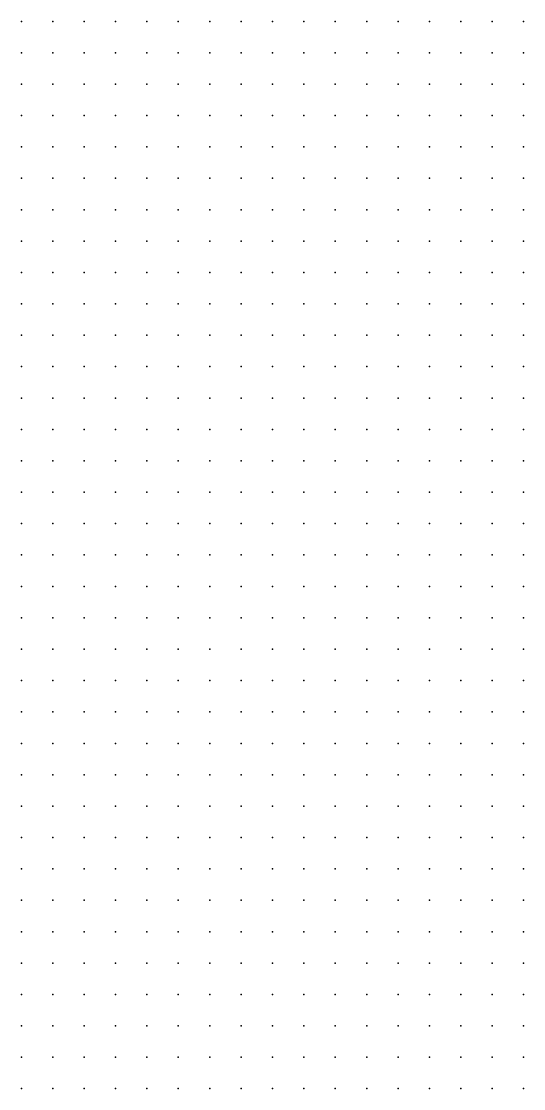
# Model space of a CAD drawing. Header units: millimetres. Extents: x 2848 to 6961, y 1568 to 7914.
# Drawn here: x 3668.28 to 3684.28, y 1615.29 to 1649.29 of the extents above; entities that cross this region are included whole.
import ezdxf

# ---------------------------------------------------------------- set-up
doc = ezdxf.new("R2010")
doc.units = ezdxf.units.MM
doc.header["$PDSIZE"] = -2

msp = doc.modelspace()

# ---------------------------------------------------------------- linework, layer by layer
at = {"color": 171, "true_color": 0x895cfd}
msp.add_point((3668.282, 1649.289), dxfattribs=at)
at = {"color": 171, "true_color": 0x8a5cfd}
for p in [(3669.282, 1649.289), (3671.282, 1648.289)]:
    msp.add_point(p, dxfattribs=at)
at = {"color": 171, "true_color": 0x8d5afd}
for p in [(3670.282, 1649.289), (3675.282, 1646.289)]:
    msp.add_point(p, dxfattribs=at)
at = {"color": 181, "true_color": 0x905cfe}
msp.add_point((3671.282, 1649.289), dxfattribs=at)
at = {"color": 181, "true_color": 0x9059fd}
for p in [(3672.282, 1649.289), (3673.282, 1648.289), (3675.282, 1647.289), (3676.282, 1646.289)]:
    msp.add_point(p, dxfattribs=at)
at = {"color": 181, "true_color": 0x9257fd}
for p in [(3673.282, 1649.289), (3675.282, 1648.289)]:
    msp.add_point(p, dxfattribs=at)
at = {"color": 181, "true_color": 0x9457fd}
for p in [(3674.282, 1649.289), (3676.282, 1648.289)]:
    msp.add_point(p, dxfattribs=at)
at = {"color": 181, "true_color": 0x9556fd}
for p in [(3675.282, 1649.289), (3677.282, 1648.289)]:
    msp.add_point(p, dxfattribs=at)
at = {"color": 181, "true_color": 0x9455fc}
msp.add_point((3676.282, 1649.289), dxfattribs=at)
at = {"color": 181, "true_color": 0x9655fb}
for p in [(3677.282, 1649.289), (3678.282, 1648.289)]:
    msp.add_point(p, dxfattribs=at)
at = {"color": 181, "true_color": 0x9853fb}
msp.add_point((3678.282, 1649.289), dxfattribs=at)
at = {"color": 181, "true_color": 0x9752fa}
for p in [(3679.282, 1649.289), (3680.282, 1648.289)]:
    msp.add_point(p, dxfattribs=at)
at = {"color": 181, "true_color": 0x9d51fb}
msp.add_point((3680.282, 1649.289), dxfattribs=at)
at = {"color": 193, "true_color": 0x9b4ff7}
for p in [(3681.282, 1649.289), (3682.282, 1648.289)]:
    msp.add_point(p, dxfattribs=at)
at = {"color": 193, "true_color": 0x9b4ef4}
for p in [(3682.282, 1649.289), (3683.282, 1648.289)]:
    msp.add_point(p, dxfattribs=at)
at = {"color": 193, "true_color": 0x9e4df4}
msp.add_point((3683.282, 1649.289), dxfattribs=at)
at = {"color": 193, "true_color": 0x9e4bf1}
msp.add_point((3684.282, 1649.289), dxfattribs=at)
at = {"color": 171, "true_color": 0x865efc}
for p in [(3668.282, 1648.289), (3672.282, 1646.289)]:
    msp.add_point(p, dxfattribs=at)
at = {"color": 171, "true_color": 0x895dfc}
for p in [(3669.282, 1648.289), (3672.282, 1647.289)]:
    msp.add_point(p, dxfattribs=at)
at = {"color": 171, "true_color": 0x895df8}
msp.add_point((3670.282, 1648.289), dxfattribs=at)
at = {"color": 171, "true_color": 0x8e5bfe}
msp.add_point((3672.282, 1648.289), dxfattribs=at)
at = {"color": 181, "true_color": 0x9158fd}
for p in [(3674.282, 1648.289), (3676.282, 1647.289)]:
    msp.add_point(p, dxfattribs=at)
at = {"color": 181, "true_color": 0x9754fb}
msp.add_point((3679.282, 1648.289), dxfattribs=at)
at = {"color": 181, "true_color": 0x9a51f8}
msp.add_point((3681.282, 1648.289), dxfattribs=at)
at = {"color": 193, "true_color": 0x9b4cf3}
msp.add_point((3684.282, 1648.289), dxfattribs=at)
at = {"color": 171, "true_color": 0x805ff8}
msp.add_point((3668.282, 1647.289), dxfattribs=at)
at = {"color": 171, "true_color": 0x825ffb}
msp.add_point((3669.282, 1647.289), dxfattribs=at)
at = {"color": 171, "true_color": 0x845ffc}
msp.add_point((3670.282, 1647.289), dxfattribs=at)
at = {"color": 171, "true_color": 0x865dfb}
for p in [(3671.282, 1647.289), (3674.282, 1645.289)]:
    msp.add_point(p, dxfattribs=at)
at = {"color": 171, "true_color": 0x8b5bfd}
msp.add_point((3673.282, 1647.289), dxfattribs=at)
at = {"color": 171, "true_color": 0x8e5afd}
msp.add_point((3674.282, 1647.289), dxfattribs=at)
at = {"color": 181, "true_color": 0x9356fc}
msp.add_point((3677.282, 1647.289), dxfattribs=at)
at = {"color": 181, "true_color": 0x9354fb}
for p in [(3678.282, 1647.289), (3679.282, 1646.289)]:
    msp.add_point(p, dxfattribs=at)
at = {"color": 181, "true_color": 0x9553fb}
msp.add_point((3679.282, 1647.289), dxfattribs=at)
at = {"color": 181, "true_color": 0x9653fa}
msp.add_point((3680.282, 1647.289), dxfattribs=at)
at = {"color": 181, "true_color": 0x9552f9}
for p in [(3681.282, 1647.289), (3681.282, 1646.289)]:
    msp.add_point(p, dxfattribs=at)
at = {"color": 181, "true_color": 0x9851f7}
msp.add_point((3682.282, 1647.289), dxfattribs=at)
at = {"color": 193, "true_color": 0x994df5}
msp.add_point((3683.282, 1647.289), dxfattribs=at)
at = {"color": 193, "true_color": 0x994cf2}
msp.add_point((3684.282, 1647.289), dxfattribs=at)
at = {"color": 171, "true_color": 0x7e61f9}
msp.add_point((3668.282, 1646.289), dxfattribs=at)
at = {"color": 171, "true_color": 0x7f61f7}
msp.add_point((3669.282, 1646.289), dxfattribs=at)
at = {"color": 171, "true_color": 0x8360fc}
msp.add_point((3670.282, 1646.289), dxfattribs=at)
at = {"color": 171, "true_color": 0x8460f8}
msp.add_point((3671.282, 1646.289), dxfattribs=at)
at = {"color": 171, "true_color": 0x875efc}
msp.add_point((3673.282, 1646.289), dxfattribs=at)
at = {"color": 171, "true_color": 0x8b5dfd}
msp.add_point((3674.282, 1646.289), dxfattribs=at)
at = {"color": 181, "true_color": 0x9057fc}
msp.add_point((3677.282, 1646.289), dxfattribs=at)
at = {"color": 181, "true_color": 0x9156fc}
msp.add_point((3678.282, 1646.289), dxfattribs=at)
at = {"color": 181, "true_color": 0x9554fa}
msp.add_point((3680.282, 1646.289), dxfattribs=at)
at = {"color": 181, "true_color": 0x9750f8}
msp.add_point((3682.282, 1646.289), dxfattribs=at)
at = {"color": 193, "true_color": 0x974ef5}
msp.add_point((3683.282, 1646.289), dxfattribs=at)
at = {"color": 193, "true_color": 0x974bf3}
msp.add_point((3684.282, 1646.289), dxfattribs=at)
at = {"color": 171, "true_color": 0x7a62f4}
for p in [(3668.282, 1645.289), (3670.282, 1644.289), (3671.282, 1643.289)]:
    msp.add_point(p, dxfattribs=at)
at = {"color": 171, "true_color": 0x7c62f7}
msp.add_point((3669.282, 1645.289), dxfattribs=at)
at = {"color": 171, "true_color": 0x7e61f7}
msp.add_point((3670.282, 1645.289), dxfattribs=at)
at = {"color": 171, "true_color": 0x8160f9}
msp.add_point((3671.282, 1645.289), dxfattribs=at)
at = {"color": 171, "true_color": 0x825ff9}
for p in [(3672.282, 1645.289), (3673.282, 1644.289)]:
    msp.add_point(p, dxfattribs=at)
at = {"color": 171, "true_color": 0x835efb}
msp.add_point((3673.282, 1645.289), dxfattribs=at)
at = {"color": 171, "true_color": 0x885cfb}
msp.add_point((3675.282, 1645.289), dxfattribs=at)
at = {"color": 171, "true_color": 0x895afe}
msp.add_point((3676.282, 1645.289), dxfattribs=at)
at = {"color": 171, "true_color": 0x8d59fc}
msp.add_point((3677.282, 1645.289), dxfattribs=at)
at = {"color": 181, "true_color": 0x9058fb}
msp.add_point((3678.282, 1645.289), dxfattribs=at)
at = {"color": 181, "true_color": 0x9255fb}
msp.add_point((3679.282, 1645.289), dxfattribs=at)
at = {"color": 181, "true_color": 0x9354fa}
msp.add_point((3680.282, 1645.289), dxfattribs=at)
at = {"color": 181, "true_color": 0x9352f8}
msp.add_point((3681.282, 1645.289), dxfattribs=at)
at = {"color": 181, "true_color": 0x9451f8}
for p in [(3682.282, 1645.289), (3682.282, 1644.289)]:
    msp.add_point(p, dxfattribs=at)
at = {"color": 193, "true_color": 0x9450f5}
for p in [(3683.282, 1645.289), (3683.282, 1644.289)]:
    msp.add_point(p, dxfattribs=at)
at = {"color": 193, "true_color": 0x964df4}
msp.add_point((3684.282, 1645.289), dxfattribs=at)
at = {"color": 171, "true_color": 0x7764f4}
msp.add_point((3668.282, 1644.289), dxfattribs=at)
at = {"color": 171, "true_color": 0x7963f4}
msp.add_point((3669.282, 1644.289), dxfattribs=at)
at = {"color": 171, "true_color": 0x7d60f6}
for p in [(3671.282, 1644.289), (3673.282, 1643.289)]:
    msp.add_point(p, dxfattribs=at)
at = {"color": 171, "true_color": 0x7e60f6}
msp.add_point((3672.282, 1644.289), dxfattribs=at)
at = {"color": 171, "true_color": 0x835ef9}
msp.add_point((3674.282, 1644.289), dxfattribs=at)
at = {"color": 171, "true_color": 0x855dfb}
msp.add_point((3675.282, 1644.289), dxfattribs=at)
at = {"color": 171, "true_color": 0x885afb}
msp.add_point((3676.282, 1644.289), dxfattribs=at)
at = {"color": 171, "true_color": 0x8959fb}
msp.add_point((3677.282, 1644.289), dxfattribs=at)
at = {"color": 171, "true_color": 0x8c58fb}
msp.add_point((3678.282, 1644.289), dxfattribs=at)
at = {"color": 171, "true_color": 0x8f54fa}
msp.add_point((3679.282, 1644.289), dxfattribs=at)
at = {"color": 181, "true_color": 0x9154f9}
msp.add_point((3680.282, 1644.289), dxfattribs=at)
at = {"color": 181, "true_color": 0x9152f8}
msp.add_point((3681.282, 1644.289), dxfattribs=at)
at = {"color": 193, "true_color": 0x944df3}
msp.add_point((3684.282, 1644.289), dxfattribs=at)
at = {"color": 171, "true_color": 0x7364f1}
msp.add_point((3668.282, 1643.289), dxfattribs=at)
at = {"color": 171, "true_color": 0x7564f1}
msp.add_point((3669.282, 1643.289), dxfattribs=at)
at = {"color": 171, "true_color": 0x7862f1}
for p in [(3670.282, 1643.289), (3672.282, 1642.289)]:
    msp.add_point(p, dxfattribs=at)
at = {"color": 171, "true_color": 0x7b62f4}
msp.add_point((3672.282, 1643.289), dxfattribs=at)
at = {"color": 171, "true_color": 0x805ff6}
msp.add_point((3674.282, 1643.289), dxfattribs=at)
at = {"color": 171, "true_color": 0x825df8}
msp.add_point((3675.282, 1643.289), dxfattribs=at)
at = {"color": 171, "true_color": 0x845df8}
msp.add_point((3676.282, 1643.289), dxfattribs=at)
at = {"color": 171, "true_color": 0x885afa}
msp.add_point((3677.282, 1643.289), dxfattribs=at)
at = {"color": 171, "true_color": 0x8a58f9}
msp.add_point((3678.282, 1643.289), dxfattribs=at)
at = {"color": 171, "true_color": 0x8d56f9}
msp.add_point((3679.282, 1643.289), dxfattribs=at)
at = {"color": 171, "true_color": 0x8e53f9}
msp.add_point((3680.282, 1643.289), dxfattribs=at)
at = {"color": 171, "true_color": 0x8f52f7}
msp.add_point((3681.282, 1643.289), dxfattribs=at)
at = {"color": 193, "true_color": 0x9251f7}
msp.add_point((3682.282, 1643.289), dxfattribs=at)
at = {"color": 193, "true_color": 0x914ef3}
msp.add_point((3683.282, 1643.289), dxfattribs=at)
at = {"color": 193, "true_color": 0x914df0}
msp.add_point((3684.282, 1643.289), dxfattribs=at)
at = {"color": 171, "true_color": 0x7165ef}
msp.add_point((3668.282, 1642.289), dxfattribs=at)
at = {"color": 171, "true_color": 0x7264ef}
msp.add_point((3669.282, 1642.289), dxfattribs=at)
at = {"color": 171, "true_color": 0x7562ef}
msp.add_point((3670.282, 1642.289), dxfattribs=at)
at = {"color": 171, "true_color": 0x7663f1}
msp.add_point((3671.282, 1642.289), dxfattribs=at)
at = {"color": 171, "true_color": 0x7a61f3}
for p in [(3673.282, 1642.289), (3674.282, 1641.289)]:
    msp.add_point(p, dxfattribs=at)
at = {"color": 171, "true_color": 0x7d5ff3}
msp.add_point((3674.282, 1642.289), dxfattribs=at)
at = {"color": 171, "true_color": 0x7d5ff5}
msp.add_point((3675.282, 1642.289), dxfattribs=at)
at = {"color": 171, "true_color": 0x835cf5}
msp.add_point((3676.282, 1642.289), dxfattribs=at)
at = {"color": 171, "true_color": 0x845bf7}
msp.add_point((3677.282, 1642.289), dxfattribs=at)
at = {"color": 171, "true_color": 0x8658f6}
msp.add_point((3678.282, 1642.289), dxfattribs=at)
at = {"color": 171, "true_color": 0x8957f8}
msp.add_point((3679.282, 1642.289), dxfattribs=at)
at = {"color": 171, "true_color": 0x8b54f7}
msp.add_point((3680.282, 1642.289), dxfattribs=at)
at = {"color": 171, "true_color": 0x8c52f6}
msp.add_point((3681.282, 1642.289), dxfattribs=at)
at = {"color": 193, "true_color": 0x8e50f3}
for p in [(3682.282, 1642.289), (3682.282, 1641.289)]:
    msp.add_point(p, dxfattribs=at)
at = {"color": 193, "true_color": 0x904df2}
msp.add_point((3683.282, 1642.289), dxfattribs=at)
at = {"color": 193, "true_color": 0x8f4cf1}
msp.add_point((3684.282, 1642.289), dxfattribs=at)
at = {"color": 173, "true_color": 0x6f65ec}
msp.add_point((3668.282, 1641.289), dxfattribs=at)
at = {"color": 173, "true_color": 0x7064ec}
for p in [(3669.282, 1641.289), (3670.282, 1640.289)]:
    msp.add_point(p, dxfattribs=at)
at = {"color": 171, "true_color": 0x7163ee}
msp.add_point((3670.282, 1641.289), dxfattribs=at)
at = {"color": 171, "true_color": 0x7463f0}
for p in [(3671.282, 1641.289), (3672.282, 1641.289)]:
    msp.add_point(p, dxfattribs=at)
at = {"color": 171, "true_color": 0x7860f2}
msp.add_point((3673.282, 1641.289), dxfattribs=at)
at = {"color": 171, "true_color": 0x7c5ef2}
msp.add_point((3675.282, 1641.289), dxfattribs=at)
at = {"color": 171, "true_color": 0x7f5cf4}
msp.add_point((3676.282, 1641.289), dxfattribs=at)
at = {"color": 171, "true_color": 0x825bf4}
msp.add_point((3677.282, 1641.289), dxfattribs=at)
at = {"color": 171, "true_color": 0x8259f3}
msp.add_point((3678.282, 1641.289), dxfattribs=at)
at = {"color": 171, "true_color": 0x8657f5}
msp.add_point((3679.282, 1641.289), dxfattribs=at)
at = {"color": 183, "true_color": 0x8854f4}
msp.add_point((3680.282, 1641.289), dxfattribs=at)
at = {"color": 183, "true_color": 0x8b53f4}
msp.add_point((3681.282, 1641.289), dxfattribs=at)
at = {"color": 193, "true_color": 0x8f4ef4}
msp.add_point((3683.282, 1641.289), dxfattribs=at)
at = {"color": 193, "true_color": 0x8e4bf0}
msp.add_point((3684.282, 1641.289), dxfattribs=at)
at = {"color": 173, "true_color": 0x6c65e9}
msp.add_point((3668.282, 1640.289), dxfattribs=at)
at = {"color": 173, "true_color": 0x6e64eb}
msp.add_point((3669.282, 1640.289), dxfattribs=at)
at = {"color": 171, "true_color": 0x7064ee}
msp.add_point((3671.282, 1640.289), dxfattribs=at)
at = {"color": 171, "true_color": 0x7362ee}
msp.add_point((3672.282, 1640.289), dxfattribs=at)
at = {"color": 171, "true_color": 0x7461ef}
msp.add_point((3673.282, 1640.289), dxfattribs=at)
at = {"color": 171, "true_color": 0x7861f0}
msp.add_point((3674.282, 1640.289), dxfattribs=at)
at = {"color": 183, "true_color": 0x7a5eef}
msp.add_point((3675.282, 1640.289), dxfattribs=at)
at = {"color": 171, "true_color": 0x7d5cf1}
msp.add_point((3676.282, 1640.289), dxfattribs=at)
at = {"color": 171, "true_color": 0x7e5cf1}
msp.add_point((3677.282, 1640.289), dxfattribs=at)
at = {"color": 183, "true_color": 0x8159ee}
msp.add_point((3678.282, 1640.289), dxfattribs=at)
at = {"color": 183, "true_color": 0x8357f2}
msp.add_point((3679.282, 1640.289), dxfattribs=at)
at = {"color": 183, "true_color": 0x8455f1}
msp.add_point((3680.282, 1640.289), dxfattribs=at)
at = {"color": 183, "true_color": 0x8953f3}
msp.add_point((3681.282, 1640.289), dxfattribs=at)
at = {"color": 183, "true_color": 0x8a50f2}
msp.add_point((3682.282, 1640.289), dxfattribs=at)
at = {"color": 183, "true_color": 0x8c4ef1}
msp.add_point((3683.282, 1640.289), dxfattribs=at)
at = {"color": 183, "true_color": 0x8c4bef}
msp.add_point((3684.282, 1640.289), dxfattribs=at)
at = {"color": 173, "true_color": 0x6964e5}
for p in [(3668.282, 1639.289), (3669.282, 1638.289)]:
    msp.add_point(p, dxfattribs=at)
at = {"color": 173, "true_color": 0x6b64e8}
msp.add_point((3669.282, 1639.289), dxfattribs=at)
at = {"color": 173, "true_color": 0x6d63e8}
msp.add_point((3670.282, 1639.289), dxfattribs=at)
at = {"color": 173, "true_color": 0x6d63ea}
msp.add_point((3671.282, 1639.289), dxfattribs=at)
at = {"color": 173, "true_color": 0x6f61ea}
msp.add_point((3672.282, 1639.289), dxfattribs=at)
at = {"color": 173, "true_color": 0x725fec}
msp.add_point((3673.282, 1639.289), dxfattribs=at)
at = {"color": 183, "true_color": 0x7560ed}
msp.add_point((3674.282, 1639.289), dxfattribs=at)
at = {"color": 183, "true_color": 0x765fed}
msp.add_point((3675.282, 1639.289), dxfattribs=at)
at = {"color": 183, "true_color": 0x795bed}
msp.add_point((3676.282, 1639.289), dxfattribs=at)
at = {"color": 183, "true_color": 0x7d5bee}
msp.add_point((3677.282, 1639.289), dxfattribs=at)
at = {"color": 183, "true_color": 0x7d59ed}
msp.add_point((3678.282, 1639.289), dxfattribs=at)
at = {"color": 183, "true_color": 0x8257ef}
msp.add_point((3679.282, 1639.289), dxfattribs=at)
at = {"color": 183, "true_color": 0x8255f0}
msp.add_point((3680.282, 1639.289), dxfattribs=at)
at = {"color": 183, "true_color": 0x8453ed}
msp.add_point((3681.282, 1639.289), dxfattribs=at)
at = {"color": 183, "true_color": 0x874fee}
msp.add_point((3682.282, 1639.289), dxfattribs=at)
at = {"color": 183, "true_color": 0x894ded}
msp.add_point((3683.282, 1639.289), dxfattribs=at)
at = {"color": 183, "true_color": 0x8b4aec}
msp.add_point((3684.282, 1639.289), dxfattribs=at)
at = {"color": 173, "true_color": 0x6762e3}
msp.add_point((3668.282, 1638.289), dxfattribs=at)
at = {"color": 173, "true_color": 0x6962e4}
msp.add_point((3670.282, 1638.289), dxfattribs=at)
at = {"color": 173, "true_color": 0x6c60e6}
msp.add_point((3671.282, 1638.289), dxfattribs=at)
at = {"color": 173, "true_color": 0x6e60e7}
msp.add_point((3672.282, 1638.289), dxfattribs=at)
at = {"color": 173, "true_color": 0x705fe9}
msp.add_point((3673.282, 1638.289), dxfattribs=at)
at = {"color": 183, "true_color": 0x745fec}
msp.add_point((3674.282, 1638.289), dxfattribs=at)
at = {"color": 183, "true_color": 0x745deb}
msp.add_point((3675.282, 1638.289), dxfattribs=at)
at = {"color": 183, "true_color": 0x775ceb}
msp.add_point((3676.282, 1638.289), dxfattribs=at)
at = {"color": 183, "true_color": 0x7a5aeb}
msp.add_point((3677.282, 1638.289), dxfattribs=at)
at = {"color": 183, "true_color": 0x7b57eb}
msp.add_point((3678.282, 1638.289), dxfattribs=at)
at = {"color": 183, "true_color": 0x7e56eb}
msp.add_point((3679.282, 1638.289), dxfattribs=at)
at = {"color": 183, "true_color": 0x8053ec}
msp.add_point((3680.282, 1638.289), dxfattribs=at)
at = {"color": 183, "true_color": 0x8352ec}
msp.add_point((3681.282, 1638.289), dxfattribs=at)
at = {"color": 183, "true_color": 0x854feb}
msp.add_point((3682.282, 1638.289), dxfattribs=at)
at = {"color": 183, "true_color": 0x884cea}
msp.add_point((3683.282, 1638.289), dxfattribs=at)
at = {"color": 183, "true_color": 0x8948ea}
msp.add_point((3684.282, 1638.289), dxfattribs=at)
at = {"color": 173, "true_color": 0x6260df}
msp.add_point((3668.282, 1637.289), dxfattribs=at)
at = {"color": 173, "true_color": 0x6661e2}
msp.add_point((3669.282, 1637.289), dxfattribs=at)
at = {"color": 173, "true_color": 0x6a60e3}
for p in [(3670.282, 1637.289), (3671.282, 1637.289)]:
    msp.add_point(p, dxfattribs=at)
at = {"color": 173, "true_color": 0x6c61e4}
msp.add_point((3672.282, 1637.289), dxfattribs=at)
at = {"color": 173, "true_color": 0x6d60e4}
msp.add_point((3673.282, 1637.289), dxfattribs=at)
at = {"color": 173, "true_color": 0x705ee6}
msp.add_point((3674.282, 1637.289), dxfattribs=at)
at = {"color": 183, "true_color": 0x735ce8}
msp.add_point((3675.282, 1637.289), dxfattribs=at)
at = {"color": 183, "true_color": 0x745ce8}
msp.add_point((3676.282, 1637.289), dxfattribs=at)
at = {"color": 183, "true_color": 0x7659e9}
msp.add_point((3677.282, 1637.289), dxfattribs=at)
at = {"color": 183, "true_color": 0x7957e9}
msp.add_point((3678.282, 1637.289), dxfattribs=at)
at = {"color": 183, "true_color": 0x7b55e8}
msp.add_point((3679.282, 1637.289), dxfattribs=at)
at = {"color": 183, "true_color": 0x7e53e9}
msp.add_point((3680.282, 1637.289), dxfattribs=at)
at = {"color": 183, "true_color": 0x8251e9}
msp.add_point((3681.282, 1637.289), dxfattribs=at)
at = {"color": 183, "true_color": 0x824fe8}
msp.add_point((3682.282, 1637.289), dxfattribs=at)
at = {"color": 183, "true_color": 0x844be6}
msp.add_point((3683.282, 1637.289), dxfattribs=at)
at = {"color": 183, "true_color": 0x8749e8}
msp.add_point((3684.282, 1637.289), dxfattribs=at)
at = {"color": 173, "true_color": 0x6160df}
msp.add_point((3668.282, 1636.289), dxfattribs=at)
at = {"color": 173, "true_color": 0x6361e0}
msp.add_point((3669.282, 1636.289), dxfattribs=at)
at = {"color": 173, "true_color": 0x665fe0}
msp.add_point((3670.282, 1636.289), dxfattribs=at)
at = {"color": 173, "true_color": 0x6960e1}
msp.add_point((3671.282, 1636.289), dxfattribs=at)
at = {"color": 173, "true_color": 0x6a5fe2}
msp.add_point((3672.282, 1636.289), dxfattribs=at)
at = {"color": 173, "true_color": 0x6b5ee2}
msp.add_point((3673.282, 1636.289), dxfattribs=at)
at = {"color": 173, "true_color": 0x6e5ce4}
msp.add_point((3674.282, 1636.289), dxfattribs=at)
at = {"color": 173, "true_color": 0x705be4}
msp.add_point((3675.282, 1636.289), dxfattribs=at)
at = {"color": 173, "true_color": 0x725ae6}
msp.add_point((3676.282, 1636.289), dxfattribs=at)
at = {"color": 183, "true_color": 0x7558e6}
msp.add_point((3677.282, 1636.289), dxfattribs=at)
at = {"color": 183, "true_color": 0x7956e8}
msp.add_point((3678.282, 1636.289), dxfattribs=at)
at = {"color": 183, "true_color": 0x7a54e7}
msp.add_point((3679.282, 1636.289), dxfattribs=at)
at = {"color": 183, "true_color": 0x7953e6}
msp.add_point((3680.282, 1636.289), dxfattribs=at)
at = {"color": 183, "true_color": 0x7d4fe5}
msp.add_point((3681.282, 1636.289), dxfattribs=at)
at = {"color": 183, "true_color": 0x804ee5}
msp.add_point((3682.282, 1636.289), dxfattribs=at)
at = {"color": 183, "true_color": 0x804be4}
msp.add_point((3683.282, 1636.289), dxfattribs=at)
at = {"color": 183, "true_color": 0x8347e3}
msp.add_point((3684.282, 1636.289), dxfattribs=at)
at = {"color": 173, "true_color": 0x615fdc}
msp.add_point((3668.282, 1635.289), dxfattribs=at)
at = {"color": 173, "true_color": 0x605edb}
msp.add_point((3669.282, 1635.289), dxfattribs=at)
at = {"color": 173, "true_color": 0x635edc}
msp.add_point((3670.282, 1635.289), dxfattribs=at)
at = {"color": 173, "true_color": 0x655edf}
msp.add_point((3671.282, 1635.289), dxfattribs=at)
at = {"color": 173, "true_color": 0x685ddf}
msp.add_point((3672.282, 1635.289), dxfattribs=at)
at = {"color": 173, "true_color": 0x695ce0}
msp.add_point((3673.282, 1635.289), dxfattribs=at)
at = {"color": 173, "true_color": 0x6c5ae0}
msp.add_point((3674.282, 1635.289), dxfattribs=at)
at = {"color": 173, "true_color": 0x6e59e2}
msp.add_point((3675.282, 1635.289), dxfattribs=at)
at = {"color": 173, "true_color": 0x7058e2}
msp.add_point((3676.282, 1635.289), dxfattribs=at)
at = {"color": 183, "true_color": 0x7356e4}
msp.add_point((3677.282, 1635.289), dxfattribs=at)
at = {"color": 183, "true_color": 0x7554e3}
msp.add_point((3678.282, 1635.289), dxfattribs=at)
at = {"color": 183, "true_color": 0x7653e3}
msp.add_point((3679.282, 1635.289), dxfattribs=at)
at = {"color": 183, "true_color": 0x7b51e3}
msp.add_point((3680.282, 1635.289), dxfattribs=at)
at = {"color": 183, "true_color": 0x7a50e4}
msp.add_point((3681.282, 1635.289), dxfattribs=at)
at = {"color": 183, "true_color": 0x7e4ce3}
msp.add_point((3682.282, 1635.289), dxfattribs=at)
at = {"color": 183, "true_color": 0x8148e3}
msp.add_point((3683.282, 1635.289), dxfattribs=at)
at = {"color": 183, "true_color": 0x8247e1}
msp.add_point((3684.282, 1635.289), dxfattribs=at)
at = {"color": 173, "true_color": 0x5e5cd7}
for p in [(3668.282, 1634.289), (3669.282, 1634.289)]:
    msp.add_point(p, dxfattribs=at)
at = {"color": 173, "true_color": 0x615cda}
msp.add_point((3670.282, 1634.289), dxfattribs=at)
at = {"color": 173, "true_color": 0x655cdb}
msp.add_point((3671.282, 1634.289), dxfattribs=at)
at = {"color": 173, "true_color": 0x665bdd}
msp.add_point((3672.282, 1634.289), dxfattribs=at)
at = {"color": 173, "true_color": 0x675add}
msp.add_point((3673.282, 1634.289), dxfattribs=at)
at = {"color": 173, "true_color": 0x6a59dd}
msp.add_point((3674.282, 1634.289), dxfattribs=at)
at = {"color": 173, "true_color": 0x6c58de}
msp.add_point((3675.282, 1634.289), dxfattribs=at)
at = {"color": 173, "true_color": 0x6e56de}
msp.add_point((3676.282, 1634.289), dxfattribs=at)
at = {"color": 173, "true_color": 0x7055e0}
msp.add_point((3677.282, 1634.289), dxfattribs=at)
at = {"color": 183, "true_color": 0x7354e0}
msp.add_point((3678.282, 1634.289), dxfattribs=at)
at = {"color": 183, "true_color": 0x7451df}
msp.add_point((3679.282, 1634.289), dxfattribs=at)
at = {"color": 183, "true_color": 0x764fdc}
msp.add_point((3680.282, 1634.289), dxfattribs=at)
at = {"color": 183, "true_color": 0x784ade}
msp.add_point((3681.282, 1634.289), dxfattribs=at)
at = {"color": 183, "true_color": 0x7b4bdf}
msp.add_point((3682.282, 1634.289), dxfattribs=at)
at = {"color": 183, "true_color": 0x7e47e0}
msp.add_point((3683.282, 1634.289), dxfattribs=at)
at = {"color": 183, "true_color": 0x8144dd}
msp.add_point((3684.282, 1634.289), dxfattribs=at)
at = {"color": 173, "true_color": 0x5e5ad3}
for p in [(3668.282, 1633.289), (3669.282, 1633.289)]:
    msp.add_point(p, dxfattribs=at)
at = {"color": 173, "true_color": 0x5f5bd6}
msp.add_point((3670.282, 1633.289), dxfattribs=at)
at = {"color": 173, "true_color": 0x6259d6}
msp.add_point((3671.282, 1633.289), dxfattribs=at)
at = {"color": 173, "true_color": 0x6459d9}
msp.add_point((3672.282, 1633.289), dxfattribs=at)
at = {"color": 173, "true_color": 0x6559d9}
msp.add_point((3673.282, 1633.289), dxfattribs=at)
at = {"color": 173, "true_color": 0x6757db}
msp.add_point((3674.282, 1633.289), dxfattribs=at)
at = {"color": 173, "true_color": 0x6a56db}
msp.add_point((3675.282, 1633.289), dxfattribs=at)
at = {"color": 173, "true_color": 0x6c54dc}
msp.add_point((3676.282, 1633.289), dxfattribs=at)
at = {"color": 173, "true_color": 0x6f53dc}
msp.add_point((3677.282, 1633.289), dxfattribs=at)
at = {"color": 173, "true_color": 0x7150db}
msp.add_point((3678.282, 1633.289), dxfattribs=at)
at = {"color": 183, "true_color": 0x744fdb}
msp.add_point((3679.282, 1633.289), dxfattribs=at)
at = {"color": 183, "true_color": 0x754edb}
msp.add_point((3680.282, 1633.289), dxfattribs=at)
at = {"color": 183, "true_color": 0x774bdc}
msp.add_point((3681.282, 1633.289), dxfattribs=at)
at = {"color": 183, "true_color": 0x7949db}
msp.add_point((3682.282, 1633.289), dxfattribs=at)
at = {"color": 183, "true_color": 0x7c46dc}
msp.add_point((3683.282, 1633.289), dxfattribs=at)
at = {"color": 183, "true_color": 0x7e43d9}
msp.add_point((3684.282, 1633.289), dxfattribs=at)
at = {"color": 173, "true_color": 0x5b57cf}
msp.add_point((3668.282, 1632.289), dxfattribs=at)
at = {"color": 173, "true_color": 0x5c58d0}
msp.add_point((3669.282, 1632.289), dxfattribs=at)
at = {"color": 173, "true_color": 0x5e58d2}
msp.add_point((3670.282, 1632.289), dxfattribs=at)
at = {"color": 173, "true_color": 0x6058d2}
msp.add_point((3671.282, 1632.289), dxfattribs=at)
at = {"color": 173, "true_color": 0x6258d5}
msp.add_point((3672.282, 1632.289), dxfattribs=at)
at = {"color": 173, "true_color": 0x6556d5}
msp.add_point((3673.282, 1632.289), dxfattribs=at)
at = {"color": 173, "true_color": 0x6655d7}
msp.add_point((3674.282, 1632.289), dxfattribs=at)
at = {"color": 173, "true_color": 0x6954d7}
msp.add_point((3675.282, 1632.289), dxfattribs=at)
at = {"color": 173, "true_color": 0x6a53d9}
msp.add_point((3676.282, 1632.289), dxfattribs=at)
at = {"color": 173, "true_color": 0x6d51d9}
msp.add_point((3677.282, 1632.289), dxfattribs=at)
at = {"color": 173, "true_color": 0x6f4fd8}
msp.add_point((3678.282, 1632.289), dxfattribs=at)
at = {"color": 173, "true_color": 0x724dd8}
msp.add_point((3679.282, 1632.289), dxfattribs=at)
at = {"color": 183, "true_color": 0x744bd8}
msp.add_point((3680.282, 1632.289), dxfattribs=at)
at = {"color": 183, "true_color": 0x7449d6}
msp.add_point((3681.282, 1632.289), dxfattribs=at)
at = {"color": 183, "true_color": 0x7746d6}
msp.add_point((3682.282, 1632.289), dxfattribs=at)
at = {"color": 183, "true_color": 0x7a45d5}
msp.add_point((3683.282, 1632.289), dxfattribs=at)
at = {"color": 183, "true_color": 0x7c42d4}
msp.add_point((3684.282, 1632.289), dxfattribs=at)
at = {"color": 173, "true_color": 0x5855ca}
msp.add_point((3668.282, 1631.289), dxfattribs=at)
at = {"color": 173, "true_color": 0x5a55cd}
msp.add_point((3669.282, 1631.289), dxfattribs=at)
at = {"color": 173, "true_color": 0x5d55ce}
msp.add_point((3670.282, 1631.289), dxfattribs=at)
at = {"color": 173, "true_color": 0x5f55cf}
msp.add_point((3671.282, 1631.289), dxfattribs=at)
at = {"color": 173, "true_color": 0x6253d0}
msp.add_point((3672.282, 1631.289), dxfattribs=at)
at = {"color": 173, "true_color": 0x6353d0}
msp.add_point((3673.282, 1631.289), dxfattribs=at)
at = {"color": 173, "true_color": 0x6552d2}
msp.add_point((3674.282, 1631.289), dxfattribs=at)
at = {"color": 173, "true_color": 0x6651d2}
msp.add_point((3675.282, 1631.289), dxfattribs=at)
at = {"color": 173, "true_color": 0x6a50d5}
msp.add_point((3676.282, 1631.289), dxfattribs=at)
at = {"color": 173, "true_color": 0x6b50d5}
msp.add_point((3677.282, 1631.289), dxfattribs=at)
at = {"color": 173, "true_color": 0x6d4dd6}
msp.add_point((3678.282, 1631.289), dxfattribs=at)
at = {"color": 173, "true_color": 0x704bd6}
msp.add_point((3679.282, 1631.289), dxfattribs=at)
at = {"color": 183, "true_color": 0x7349d3}
msp.add_point((3680.282, 1631.289), dxfattribs=at)
at = {"color": 173, "true_color": 0x7245d4}
msp.add_point((3681.282, 1631.289), dxfattribs=at)
at = {"color": 183, "true_color": 0x7445d1}
msp.add_point((3682.282, 1631.289), dxfattribs=at)
at = {"color": 183, "true_color": 0x7942d1}
msp.add_point((3683.282, 1631.289), dxfattribs=at)
at = {"color": 183, "true_color": 0x793ed4}
msp.add_point((3684.282, 1631.289), dxfattribs=at)
at = {"color": 173, "true_color": 0x5853c7}
msp.add_point((3668.282, 1630.289), dxfattribs=at)
at = {"color": 173, "true_color": 0x5b53ca}
msp.add_point((3669.282, 1630.289), dxfattribs=at)
at = {"color": 173, "true_color": 0x5c53ca}
msp.add_point((3670.282, 1630.289), dxfattribs=at)
at = {"color": 173, "true_color": 0x5d53cd}
msp.add_point((3671.282, 1630.289), dxfattribs=at)
at = {"color": 173, "true_color": 0x6052cd}
msp.add_point((3672.282, 1630.289), dxfattribs=at)
at = {"color": 173, "true_color": 0x6151cd}
msp.add_point((3673.282, 1630.289), dxfattribs=at)
at = {"color": 173, "true_color": 0x6350ce}
msp.add_point((3674.282, 1630.289), dxfattribs=at)
at = {"color": 173, "true_color": 0x654ed0}
msp.add_point((3675.282, 1630.289), dxfattribs=at)
at = {"color": 173, "true_color": 0x674ed0}
msp.add_point((3676.282, 1630.289), dxfattribs=at)
at = {"color": 173, "true_color": 0x6a4cd2}
msp.add_point((3677.282, 1630.289), dxfattribs=at)
at = {"color": 173, "true_color": 0x6b49d1}
msp.add_point((3678.282, 1630.289), dxfattribs=at)
at = {"color": 173, "true_color": 0x6f49d2}
msp.add_point((3679.282, 1630.289), dxfattribs=at)
at = {"color": 173, "true_color": 0x7145d0}
msp.add_point((3680.282, 1630.289), dxfattribs=at)
at = {"color": 173, "true_color": 0x7144d2}
msp.add_point((3681.282, 1630.289), dxfattribs=at)
at = {"color": 183, "true_color": 0x7541d1}
msp.add_point((3682.282, 1630.289), dxfattribs=at)
at = {"color": 183, "true_color": 0x7740d1}
msp.add_point((3683.282, 1630.289), dxfattribs=at)
at = {"color": 183, "true_color": 0x793dd0}
msp.add_point((3684.282, 1630.289), dxfattribs=at)
at = {"color": 173, "true_color": 0x5750c4}
msp.add_point((3668.282, 1629.289), dxfattribs=at)
at = {"color": 173, "true_color": 0x5851c5}
msp.add_point((3669.282, 1629.289), dxfattribs=at)
at = {"color": 173, "true_color": 0x5a51c6}
msp.add_point((3670.282, 1629.289), dxfattribs=at)
at = {"color": 173, "true_color": 0x5b50c8}
msp.add_point((3671.282, 1629.289), dxfattribs=at)
at = {"color": 173, "true_color": 0x5d4fc8}
msp.add_point((3672.282, 1629.289), dxfattribs=at)
at = {"color": 173, "true_color": 0x614ecb}
msp.add_point((3673.282, 1629.289), dxfattribs=at)
at = {"color": 173, "true_color": 0x624ecb}
msp.add_point((3674.282, 1629.289), dxfattribs=at)
at = {"color": 173, "true_color": 0x654ccc}
msp.add_point((3675.282, 1629.289), dxfattribs=at)
at = {"color": 173, "true_color": 0x674ccd}
msp.add_point((3676.282, 1629.289), dxfattribs=at)
at = {"color": 173, "true_color": 0x694acc}
msp.add_point((3677.282, 1629.289), dxfattribs=at)
at = {"color": 173, "true_color": 0x6948cd}
msp.add_point((3678.282, 1629.289), dxfattribs=at)
at = {"color": 173, "true_color": 0x6c46cf}
msp.add_point((3679.282, 1629.289), dxfattribs=at)
at = {"color": 173, "true_color": 0x6e44cc}
msp.add_point((3680.282, 1629.289), dxfattribs=at)
at = {"color": 173, "true_color": 0x7142ce}
msp.add_point((3681.282, 1629.289), dxfattribs=at)
at = {"color": 183, "true_color": 0x7340cb}
msp.add_point((3682.282, 1629.289), dxfattribs=at)
at = {"color": 183, "true_color": 0x733ecc}
msp.add_point((3683.282, 1629.289), dxfattribs=at)
at = {"color": 183, "true_color": 0x7a3dc8}
msp.add_point((3684.282, 1629.289), dxfattribs=at)
at = {"color": 173, "true_color": 0x574dc0}
msp.add_point((3668.282, 1628.289), dxfattribs=at)
at = {"color": 173, "true_color": 0x574ec3}
msp.add_point((3669.282, 1628.289), dxfattribs=at)
at = {"color": 173, "true_color": 0x584dc3}
msp.add_point((3670.282, 1628.289), dxfattribs=at)
at = {"color": 173, "true_color": 0x594ec6}
msp.add_point((3671.282, 1628.289), dxfattribs=at)
at = {"color": 173, "true_color": 0x5e4cc6}
msp.add_point((3672.282, 1628.289), dxfattribs=at)
at = {"color": 173, "true_color": 0x5f4dc7}
msp.add_point((3673.282, 1628.289), dxfattribs=at)
at = {"color": 173, "true_color": 0x604cc9}
msp.add_point((3674.282, 1628.289), dxfattribs=at)
at = {"color": 173, "true_color": 0x634ac9}
msp.add_point((3675.282, 1628.289), dxfattribs=at)
at = {"color": 173, "true_color": 0x6348c9}
msp.add_point((3676.282, 1628.289), dxfattribs=at)
at = {"color": 173, "true_color": 0x6646cb}
msp.add_point((3677.282, 1628.289), dxfattribs=at)
at = {"color": 173, "true_color": 0x6a45c8}
msp.add_point((3678.282, 1628.289), dxfattribs=at)
at = {"color": 173, "true_color": 0x6b43c7}
msp.add_point((3679.282, 1628.289), dxfattribs=at)
at = {"color": 173, "true_color": 0x6c42ca}
msp.add_point((3680.282, 1628.289), dxfattribs=at)
at = {"color": 173, "true_color": 0x713ec9}
for p in [(3681.282, 1628.289), (3682.282, 1628.289)]:
    msp.add_point(p, dxfattribs=at)
at = {"color": 183, "true_color": 0x763ec5}
msp.add_point((3683.282, 1628.289), dxfattribs=at)
at = {"color": 173, "true_color": 0x6b33d2}
msp.add_point((3684.282, 1628.289), dxfattribs=at)
at = {"color": 173, "true_color": 0x5a49bc}
for p in [(3668.282, 1627.289), (3672.282, 1626.289)]:
    msp.add_point(p, dxfattribs=at)
at = {"color": 173, "true_color": 0x594abf}
msp.add_point((3669.282, 1627.289), dxfattribs=at)
at = {"color": 173, "true_color": 0x584bc1}
msp.add_point((3670.282, 1627.289), dxfattribs=at)
at = {"color": 173, "true_color": 0x594cc2}
msp.add_point((3671.282, 1627.289), dxfattribs=at)
at = {"color": 173, "true_color": 0x5d49c2}
for p in [(3672.282, 1627.289), (3673.282, 1627.289)]:
    msp.add_point(p, dxfattribs=at)
at = {"color": 173, "true_color": 0x6047c6}
msp.add_point((3674.282, 1627.289), dxfattribs=at)
at = {"color": 173, "true_color": 0x6147c6}
msp.add_point((3675.282, 1627.289), dxfattribs=at)
at = {"color": 173, "true_color": 0x6546c8}
msp.add_point((3676.282, 1627.289), dxfattribs=at)
at = {"color": 173, "true_color": 0x6744c6}
msp.add_point((3677.282, 1627.289), dxfattribs=at)
at = {"color": 173, "true_color": 0x6843c7}
msp.add_point((3678.282, 1627.289), dxfattribs=at)
at = {"color": 173, "true_color": 0x6a42c7}
msp.add_point((3679.282, 1627.289), dxfattribs=at)
at = {"color": 173, "true_color": 0x6b3fc8}
msp.add_point((3680.282, 1627.289), dxfattribs=at)
at = {"color": 173, "true_color": 0x703cc4}
msp.add_point((3681.282, 1627.289), dxfattribs=at)
at = {"color": 183, "true_color": 0x743cc3}
msp.add_point((3682.282, 1627.289), dxfattribs=at)
at = {"color": 173, "true_color": 0x6634d3}
msp.add_point((3683.282, 1627.289), dxfattribs=at)
at = {"color": 215, "true_color": 0x9a4998}
msp.add_point((3684.282, 1627.289), dxfattribs=at)
at = {"color": 185, "true_color": 0x5746b9}
msp.add_point((3668.282, 1626.289), dxfattribs=at)
at = {"color": 185, "true_color": 0x5847ba}
msp.add_point((3669.282, 1626.289), dxfattribs=at)
at = {"color": 185, "true_color": 0x5846bc}
msp.add_point((3670.282, 1626.289), dxfattribs=at)
at = {"color": 173, "true_color": 0x5947bd}
msp.add_point((3671.282, 1626.289), dxfattribs=at)
at = {"color": 173, "true_color": 0x5b48be}
msp.add_point((3673.282, 1626.289), dxfattribs=at)
at = {"color": 173, "true_color": 0x5f45c2}
for p in [(3674.282, 1626.289), (3675.282, 1626.289)]:
    msp.add_point(p, dxfattribs=at)
at = {"color": 173, "true_color": 0x6245c3}
msp.add_point((3676.282, 1626.289), dxfattribs=at)
at = {"color": 173, "true_color": 0x6641c2}
msp.add_point((3677.282, 1626.289), dxfattribs=at)
at = {"color": 173, "true_color": 0x6840c4}
msp.add_point((3678.282, 1626.289), dxfattribs=at)
at = {"color": 173, "true_color": 0x683dc2}
msp.add_point((3679.282, 1626.289), dxfattribs=at)
at = {"color": 195, "true_color": 0x6f3dc0}
msp.add_point((3680.282, 1626.289), dxfattribs=at)
at = {"color": 195, "true_color": 0x6b38c3}
msp.add_point((3681.282, 1626.289), dxfattribs=at)
at = {"color": 173, "true_color": 0x6334d0}
msp.add_point((3682.282, 1626.289), dxfattribs=at)
at = {"color": 225, "true_color": 0xa94c85}
msp.add_point((3683.282, 1626.289), dxfattribs=at)
at = {"color": 30, "true_color": 0xff702a}
msp.add_point((3684.282, 1626.289), dxfattribs=at)
at = {"color": 185, "true_color": 0x5942b7}
msp.add_point((3668.282, 1625.289), dxfattribs=at)
at = {"color": 185, "true_color": 0x5742b7}
msp.add_point((3669.282, 1625.289), dxfattribs=at)
at = {"color": 185, "true_color": 0x5843b8}
for p in [(3670.282, 1625.289), (3671.282, 1625.289)]:
    msp.add_point(p, dxfattribs=at)
at = {"color": 185, "true_color": 0x5944bd}
msp.add_point((3672.282, 1625.289), dxfattribs=at)
at = {"color": 185, "true_color": 0x5b41bc}
msp.add_point((3673.282, 1625.289), dxfattribs=at)
at = {"color": 185, "true_color": 0x5f41bb}
msp.add_point((3674.282, 1625.289), dxfattribs=at)
at = {"color": 185, "true_color": 0x5f40bf}
msp.add_point((3675.282, 1625.289), dxfattribs=at)
at = {"color": 185, "true_color": 0x6141be}
msp.add_point((3676.282, 1625.289), dxfattribs=at)
at = {"color": 185, "true_color": 0x6440be}
msp.add_point((3677.282, 1625.289), dxfattribs=at)
at = {"color": 185, "true_color": 0x683eba}
msp.add_point((3678.282, 1625.289), dxfattribs=at)
at = {"color": 195, "true_color": 0x693bc1}
msp.add_point((3679.282, 1625.289), dxfattribs=at)
at = {"color": 173, "true_color": 0x6137cb}
msp.add_point((3680.282, 1625.289), dxfattribs=at)
at = {"color": 195, "true_color": 0x7037b8}
msp.add_point((3681.282, 1625.289), dxfattribs=at)
at = {"color": 13, "true_color": 0xc85363}
msp.add_point((3682.282, 1625.289), dxfattribs=at)
at = {"color": 30, "true_color": 0xff6926}
msp.add_point((3683.282, 1625.289), dxfattribs=at)
at = {"color": 30, "true_color": 0xff6833}
msp.add_point((3684.282, 1625.289), dxfattribs=at)
at = {"color": 185, "true_color": 0x593db4}
msp.add_point((3668.282, 1624.289), dxfattribs=at)
at = {"color": 185, "true_color": 0x5a3eb5}
msp.add_point((3669.282, 1624.289), dxfattribs=at)
at = {"color": 185, "true_color": 0x583fb5}
msp.add_point((3670.282, 1624.289), dxfattribs=at)
at = {"color": 185, "true_color": 0x5940b6}
msp.add_point((3671.282, 1624.289), dxfattribs=at)
at = {"color": 185, "true_color": 0x5841b3}
msp.add_point((3672.282, 1624.289), dxfattribs=at)
at = {"color": 185, "true_color": 0x5d41b8}
msp.add_point((3673.282, 1624.289), dxfattribs=at)
at = {"color": 185, "true_color": 0x603eb7}
msp.add_point((3674.282, 1624.289), dxfattribs=at)
at = {"color": 185, "true_color": 0x613db9}
msp.add_point((3675.282, 1624.289), dxfattribs=at)
at = {"color": 185, "true_color": 0x653db8}
msp.add_point((3676.282, 1624.289), dxfattribs=at)
at = {"color": 185, "true_color": 0x5f3bb9}
msp.add_point((3677.282, 1624.289), dxfattribs=at)
at = {"color": 185, "true_color": 0x5a38c3}
msp.add_point((3678.282, 1624.289), dxfattribs=at)
at = {"color": 185, "true_color": 0x6536c0}
msp.add_point((3679.282, 1624.289), dxfattribs=at)
at = {"color": 225, "true_color": 0x9b4489}
msp.add_point((3680.282, 1624.289), dxfattribs=at)
at = {"color": 13, "true_color": 0xf15d3f}
msp.add_point((3681.282, 1624.289), dxfattribs=at)
at = {"color": 30, "true_color": 0xfe6426}
msp.add_point((3682.282, 1624.289), dxfattribs=at)
at = {"color": 30, "true_color": 0xfd6035}
msp.add_point((3683.282, 1624.289), dxfattribs=at)
at = {"color": 30, "true_color": 0xff6132}
msp.add_point((3684.282, 1624.289), dxfattribs=at)
at = {"color": 185, "true_color": 0x583baf}
msp.add_point((3668.282, 1623.289), dxfattribs=at)
at = {"color": 185, "true_color": 0x5a3bb0}
msp.add_point((3669.282, 1623.289), dxfattribs=at)
at = {"color": 185, "true_color": 0x5a3bb2}
msp.add_point((3670.282, 1623.289), dxfattribs=at)
at = {"color": 185, "true_color": 0x5b3cb3}
msp.add_point((3671.282, 1623.289), dxfattribs=at)
at = {"color": 185, "true_color": 0x5d3cb1}
msp.add_point((3672.282, 1623.289), dxfattribs=at)
at = {"color": 185, "true_color": 0x5b3eb2}
msp.add_point((3673.282, 1623.289), dxfattribs=at)
at = {"color": 185, "true_color": 0x583bb2}
msp.add_point((3674.282, 1623.289), dxfattribs=at)
at = {"color": 185, "true_color": 0x5638ba}
msp.add_point((3675.282, 1623.289), dxfattribs=at)
at = {"color": 185, "true_color": 0x5635c0}
msp.add_point((3676.282, 1623.289), dxfattribs=at)
at = {"color": 185, "true_color": 0x6539b2}
msp.add_point((3677.282, 1623.289), dxfattribs=at)
at = {"color": 225, "true_color": 0x97448c}
msp.add_point((3678.282, 1623.289), dxfattribs=at)
at = {"color": 13, "true_color": 0xde534c}
msp.add_point((3679.282, 1623.289), dxfattribs=at)
at = {"color": 20, "true_color": 0xff5e28}
msp.add_point((3680.282, 1623.289), dxfattribs=at)
at = {"color": 20, "true_color": 0xff5b2e}
msp.add_point((3681.282, 1623.289), dxfattribs=at)
at = {"color": 20, "true_color": 0xfb5933}
msp.add_point((3682.282, 1623.289), dxfattribs=at)
at = {"color": 20, "true_color": 0xff5a34}
msp.add_point((3683.282, 1623.289), dxfattribs=at)
at = {"color": 20, "true_color": 0xfd5936}
msp.add_point((3684.282, 1623.289), dxfattribs=at)
at = {"color": 175, "true_color": 0x5238b5}
msp.add_point((3668.282, 1622.289), dxfattribs=at)
at = {"color": 175, "true_color": 0x5137b6}
msp.add_point((3669.282, 1622.289), dxfattribs=at)
at = {"color": 175, "true_color": 0x5037b7}
msp.add_point((3670.282, 1622.289), dxfattribs=at)
at = {"color": 175, "true_color": 0x4c37b6}
msp.add_point((3671.282, 1622.289), dxfattribs=at)
at = {"color": 175, "true_color": 0x4c37b8}
msp.add_point((3672.282, 1622.289), dxfattribs=at)
at = {"color": 175, "true_color": 0x5238b7}
msp.add_point((3673.282, 1622.289), dxfattribs=at)
at = {"color": 185, "true_color": 0x6439ac}
msp.add_point((3674.282, 1622.289), dxfattribs=at)
at = {"color": 205, "true_color": 0x844095}
msp.add_point((3675.282, 1622.289), dxfattribs=at)
at = {"color": 235, "true_color": 0xb64a6c}
msp.add_point((3676.282, 1622.289), dxfattribs=at)
at = {"color": 13, "true_color": 0xec5647}
msp.add_point((3677.282, 1622.289), dxfattribs=at)
at = {"color": 20, "true_color": 0xff5b2b}
msp.add_point((3678.282, 1622.289), dxfattribs=at)
at = {"color": 20, "true_color": 0xff592d}
msp.add_point((3679.282, 1622.289), dxfattribs=at)
at = {"color": 20, "true_color": 0xfe5536}
msp.add_point((3680.282, 1622.289), dxfattribs=at)
at = {"color": 20, "true_color": 0xfe5337}
for p in [(3681.282, 1622.289), (3675.282, 1618.289), (3676.282, 1617.289), (3680.282, 1617.289)]:
    msp.add_point(p, dxfattribs=at)
at = {"color": 20, "true_color": 0xff5335}
for p in [(3682.282, 1622.289), (3674.282, 1620.289)]:
    msp.add_point(p, dxfattribs=at)
at = {"color": 20, "true_color": 0xff5436}
for p in [(3683.282, 1622.289), (3681.282, 1621.289), (3677.282, 1618.289), (3678.282, 1618.289), (3679.282, 1618.289), (3683.282, 1617.289), (3684.282, 1617.289)]:
    msp.add_point(p, dxfattribs=at)
at = {"color": 20, "true_color": 0xff5738}
msp.add_point((3684.282, 1622.289), dxfattribs=at)
at = {"color": 195, "true_color": 0x743f9b}
msp.add_point((3668.282, 1621.289), dxfattribs=at)
at = {"color": 195, "true_color": 0x7a3f99}
msp.add_point((3669.282, 1621.289), dxfattribs=at)
at = {"color": 205, "true_color": 0x85418e}
msp.add_point((3670.282, 1621.289), dxfattribs=at)
at = {"color": 225, "true_color": 0x984480}
msp.add_point((3671.282, 1621.289), dxfattribs=at)
at = {"color": 235, "true_color": 0xb1496e}
msp.add_point((3672.282, 1621.289), dxfattribs=at)
at = {"color": 13, "true_color": 0xcf4d59}
msp.add_point((3673.282, 1621.289), dxfattribs=at)
at = {"color": 13, "true_color": 0xef523f}
msp.add_point((3674.282, 1621.289), dxfattribs=at)
at = {"color": 20, "true_color": 0xfe5830}
msp.add_point((3675.282, 1621.289), dxfattribs=at)
at = {"color": 20, "true_color": 0xfe572a}
msp.add_point((3676.282, 1621.289), dxfattribs=at)
at = {"color": 20, "true_color": 0xff5532}
msp.add_point((3677.282, 1621.289), dxfattribs=at)
at = {"color": 20, "true_color": 0xff5138}
for p in [(3678.282, 1621.289), (3670.282, 1619.289), (3668.282, 1618.289), (3670.282, 1618.289), (3671.282, 1618.289), (3672.282, 1617.289), (3673.282, 1617.289), (3676.282, 1616.289), (3677.282, 1616.289), (3678.282, 1616.289), (3681.282, 1616.289), (3682.282, 1615.289), (3683.282, 1615.289), (3684.282, 1615.289)]:
    msp.add_point(p, dxfattribs=at)
at = {"color": 20, "true_color": 0xfc5238}
for p in [(3679.282, 1621.289), (3671.282, 1619.289)]:
    msp.add_point(p, dxfattribs=at)
at = {"color": 20, "true_color": 0xff5237}
for p in [(3680.282, 1621.289), (3672.282, 1618.289), (3673.282, 1618.289), (3674.282, 1618.289), (3677.282, 1617.289), (3678.282, 1617.289), (3679.282, 1617.289), (3682.282, 1616.289), (3683.282, 1616.289), (3684.282, 1616.289)]:
    msp.add_point(p, dxfattribs=at)
at = {"color": 20, "true_color": 0xff5834}
for p in [(3682.282, 1621.289), (3683.282, 1619.289), (3684.282, 1618.289)]:
    msp.add_point(p, dxfattribs=at)
at = {"color": 20, "true_color": 0xff5a32}
msp.add_point((3683.282, 1621.289), dxfattribs=at)
at = {"color": 20, "true_color": 0xff5e30}
msp.add_point((3684.282, 1621.289), dxfattribs=at)
at = {"color": 20, "true_color": 0xff5534}
for p in [(3668.282, 1620.289), (3678.282, 1620.289), (3675.282, 1619.289), (3680.282, 1618.289)]:
    msp.add_point(p, dxfattribs=at)
at = {"color": 20, "true_color": 0xff5432}
msp.add_point((3669.282, 1620.289), dxfattribs=at)
at = {"color": 20, "true_color": 0xfe552e}
msp.add_point((3670.282, 1620.289), dxfattribs=at)
at = {"color": 20, "true_color": 0xff572c}
msp.add_point((3671.282, 1620.289), dxfattribs=at)
at = {"color": 20, "true_color": 0xfd562a}
msp.add_point((3672.282, 1620.289), dxfattribs=at)
at = {"color": 20, "true_color": 0xff542e}
msp.add_point((3673.282, 1620.289), dxfattribs=at)
at = {"color": 20, "true_color": 0xfe5339}
msp.add_point((3675.282, 1620.289), dxfattribs=at)
at = {"color": 20, "true_color": 0xfc5336}
msp.add_point((3676.282, 1620.289), dxfattribs=at)
at = {"color": 20, "true_color": 0xfe5335}
for p in [(3677.282, 1620.289), (3682.282, 1617.289)]:
    msp.add_point(p, dxfattribs=at)
at = {"color": 20, "true_color": 0xff5633}
for p in [(3679.282, 1620.289), (3676.282, 1619.289), (3680.282, 1619.289), (3681.282, 1619.289)]:
    msp.add_point(p, dxfattribs=at)
at = {"color": 20, "true_color": 0xff5933}
msp.add_point((3680.282, 1620.289), dxfattribs=at)
at = {"color": 20, "true_color": 0xff5931}
msp.add_point((3681.282, 1620.289), dxfattribs=at)
at = {"color": 20, "true_color": 0xfe5b30}
for p in [(3682.282, 1620.289), (3683.282, 1620.289), (3684.282, 1620.289)]:
    msp.add_point(p, dxfattribs=at)
at = {"color": 20, "true_color": 0xff5136}
for p in [(3668.282, 1619.289), (3669.282, 1619.289), (3674.282, 1617.289)]:
    msp.add_point(p, dxfattribs=at)
at = {"color": 20, "true_color": 0xfd5339}
msp.add_point((3672.282, 1619.289), dxfattribs=at)
at = {"color": 20, "true_color": 0xfd5437}
for p in [(3673.282, 1619.289), (3681.282, 1617.289)]:
    msp.add_point(p, dxfattribs=at)
at = {"color": 20, "true_color": 0xfd5435}
msp.add_point((3674.282, 1619.289), dxfattribs=at)
at = {"color": 20, "true_color": 0xff5733}
for p in [(3677.282, 1619.289), (3679.282, 1619.289), (3682.282, 1619.289), (3683.282, 1618.289)]:
    msp.add_point(p, dxfattribs=at)
at = {"color": 20, "true_color": 0xfe5733}
msp.add_point((3678.282, 1619.289), dxfattribs=at)
at = {"color": 20, "true_color": 0xff5833}
msp.add_point((3684.282, 1619.289), dxfattribs=at)
at = {"color": 20, "true_color": 0xfd5238}
msp.add_point((3669.282, 1618.289), dxfattribs=at)
at = {"color": 20, "true_color": 0xff5438}
msp.add_point((3676.282, 1618.289), dxfattribs=at)
at = {"color": 20, "true_color": 0xfe5534}
for p in [(3681.282, 1618.289), (3682.282, 1618.289)]:
    msp.add_point(p, dxfattribs=at)
at = {"color": 20, "true_color": 0xff4e3a}
for p in [(3668.282, 1617.289), (3672.282, 1616.289)]:
    msp.add_point(p, dxfattribs=at)
at = {"color": 20, "true_color": 0xfe4e37}
msp.add_point((3669.282, 1617.289), dxfattribs=at)
at = {"color": 20, "true_color": 0xff4f38}
for p in [(3670.282, 1617.289), (3675.282, 1616.289), (3676.282, 1615.289), (3680.282, 1615.289), (3681.282, 1615.289)]:
    msp.add_point(p, dxfattribs=at)
at = {"color": 20, "true_color": 0xfe5038}
for p in [(3671.282, 1617.289), (3679.282, 1615.289)]:
    msp.add_point(p, dxfattribs=at)
at = {"color": 20, "true_color": 0xfd5236}
msp.add_point((3675.282, 1617.289), dxfattribs=at)
at = {"color": 20, "true_color": 0xff4b3a}
msp.add_point((3668.282, 1616.289), dxfattribs=at)
at = {"color": 20, "true_color": 0xff4b38}
msp.add_point((3669.282, 1616.289), dxfattribs=at)
at = {"color": 20, "true_color": 0xff4c39}
msp.add_point((3670.282, 1616.289), dxfattribs=at)
at = {"color": 20, "true_color": 0xff4d39}
for p in [(3671.282, 1616.289), (3675.282, 1615.289)]:
    msp.add_point(p, dxfattribs=at)
at = {"color": 20, "true_color": 0xfe4d39}
for p in [(3673.282, 1616.289), (3674.282, 1615.289), (3677.282, 1615.289), (3678.282, 1615.289)]:
    msp.add_point(p, dxfattribs=at)
at = {"color": 20, "true_color": 0xff4e38}
msp.add_point((3674.282, 1616.289), dxfattribs=at)
at = {"color": 20, "true_color": 0xff5139}
msp.add_point((3679.282, 1616.289), dxfattribs=at)
at = {"color": 20, "true_color": 0xff5039}
msp.add_point((3680.282, 1616.289), dxfattribs=at)
at = {"color": 20, "true_color": 0xff493b}
for p in [(3668.282, 1615.289), (3669.282, 1615.289)]:
    msp.add_point(p, dxfattribs=at)
at = {"color": 20, "true_color": 0xff4b3c}
for p in [(3670.282, 1615.289), (3671.282, 1615.289), (3672.282, 1615.289)]:
    msp.add_point(p, dxfattribs=at)
at = {"color": 20, "true_color": 0xff4c38}
msp.add_point((3673.282, 1615.289), dxfattribs=at)

doc.saveas('drawing.dxf')
